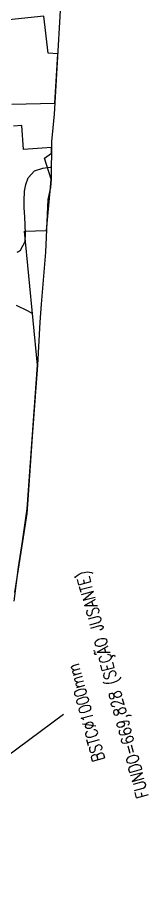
# Model space of a CAD drawing. Header units: metres. Extents: x 298520 to 308411, y 7433745 to 7450750.
# Drawn here: x 300566.7 to 300582.6, y 7445360.7 to 7445466.8 of the extents above; entities that cross this region are included whole.
import ezdxf

# ---------------------------------------------------------------- set-up
doc = ezdxf.new("R2010")
doc.units = ezdxf.units.M
doc.header["$LTSCALE"] = 10
doc.linetypes.add('CONTINUO', pattern=[0])
for name, color, linetype in [('Area', 45, 'Continuous'), ('Curvas de Nivel 1m', 11, 'Continuous'), ('Edificações', 30, 'Continuous'), ('TEXTO', 45, 'Continuous')]:
    doc.layers.add(name, color=color, linetype=linetype)
doc.styles.add('ROMANS', font='romans', dxfattribs={"height": 0.2})

msp = doc.modelspace()

# ---------------------------------------------------------------- linework, layer by layer
at = {"layer": 'Area'}
msp.add_polyline3d([(300572.22, 7445474, 670.8), (300571.13, 7445455.08, 671.01), (300570.78, 7445451.76, 671.02), (300570.76, 7445447.21, 676.06), (300570.67, 7445446.18, 676.19), (300570.34, 7445444.73, 676.07), (300570.08, 7445438.33, 674.76), (300569.53, 7445432.02, 675.11), (300569.38, 7445429.85, 675.19), (300569.11, 7445424.62, 675.24), (300568.45, 7445415.95, 675.59), (300567.86, 7445407.71, 675.95), (300567.81, 7445406.61, 675.94), (300567.27, 7445403.21, 676.18), (300566.28, 7445396.99, 676.53)], dxfattribs=at)
at = {"layer": 'Curvas de Nivel 1m', "elevation": 671, "flags": 128}
for points in [[(300566.62, 7445438.33), (300566.8, 7445438.4), (300567.01, 7445438.58), (300567.58, 7445439.63), (300567.64, 7445440.57), (300567.58, 7445441.66), (300567.54, 7445442.57), (300567.49, 7445443.77), (300567.46, 7445444.57), (300567.53, 7445445.75), (300567.69, 7445446.57), (300567.94, 7445447.36), (300568.74, 7445448.22), (300569.73, 7445448.55), (300570.62, 7445448.66), (300570.74, 7445448.66)], [(300568.53, 7445430.83), (300567.89, 7445431.22), (300566.55, 7445431.85)]]:
    msp.add_lwpolyline(points, dxfattribs=at)
at = {"layer": 'Edificações'}
for points in [[(300565.96, 7445456.31), (300571.21, 7445456.44), (300571.55, 7445462.43), (300570.37, 7445462.5), (300569.86, 7445467.01), (300564.84, 7445466.45)], [(300566.24, 7445395.97), (300566.78, 7445400.1), (300567.27, 7445403.21), (300567.83, 7445407.16), (300568.68, 7445418.99), (300569.11, 7445424.62), (300567.52, 7445440.87), (300570.19, 7445440.98), (300570.67, 7445446.18), (300570.76, 7445447.21), (300569.95, 7445449.75), (300570.78, 7445450.36), (300570.78, 7445451.06), (300567.41, 7445450.81), (300567.2, 7445453.71), (300566.16, 7445453.63)]]:
    msp.add_lwpolyline(points, dxfattribs=at)
at = {"layer": 'TEXTO', "linetype": 'CONTINUO'}
msp.add_polyline3d([(300572.23, 7445382.21, 0), (300375.64, 7445236.22, 0)], dxfattribs=at)

# ---------------------------------------------------------------- texts
at = {"layer": 'TEXTO', "style": 'ROMANS', "width": 0.8}
for s, p in [('FUNDO=669,828 (SEÇÃO JUSANTE)', (300582.63, 7445372.28)), ('BSTCØ1000mm', (300577.29, 7445376.71))]:
    msp.add_text(s, height=1.5, rotation=105.1517, dxfattribs=at).set_placement(p)

doc.saveas('drawing.dxf')
